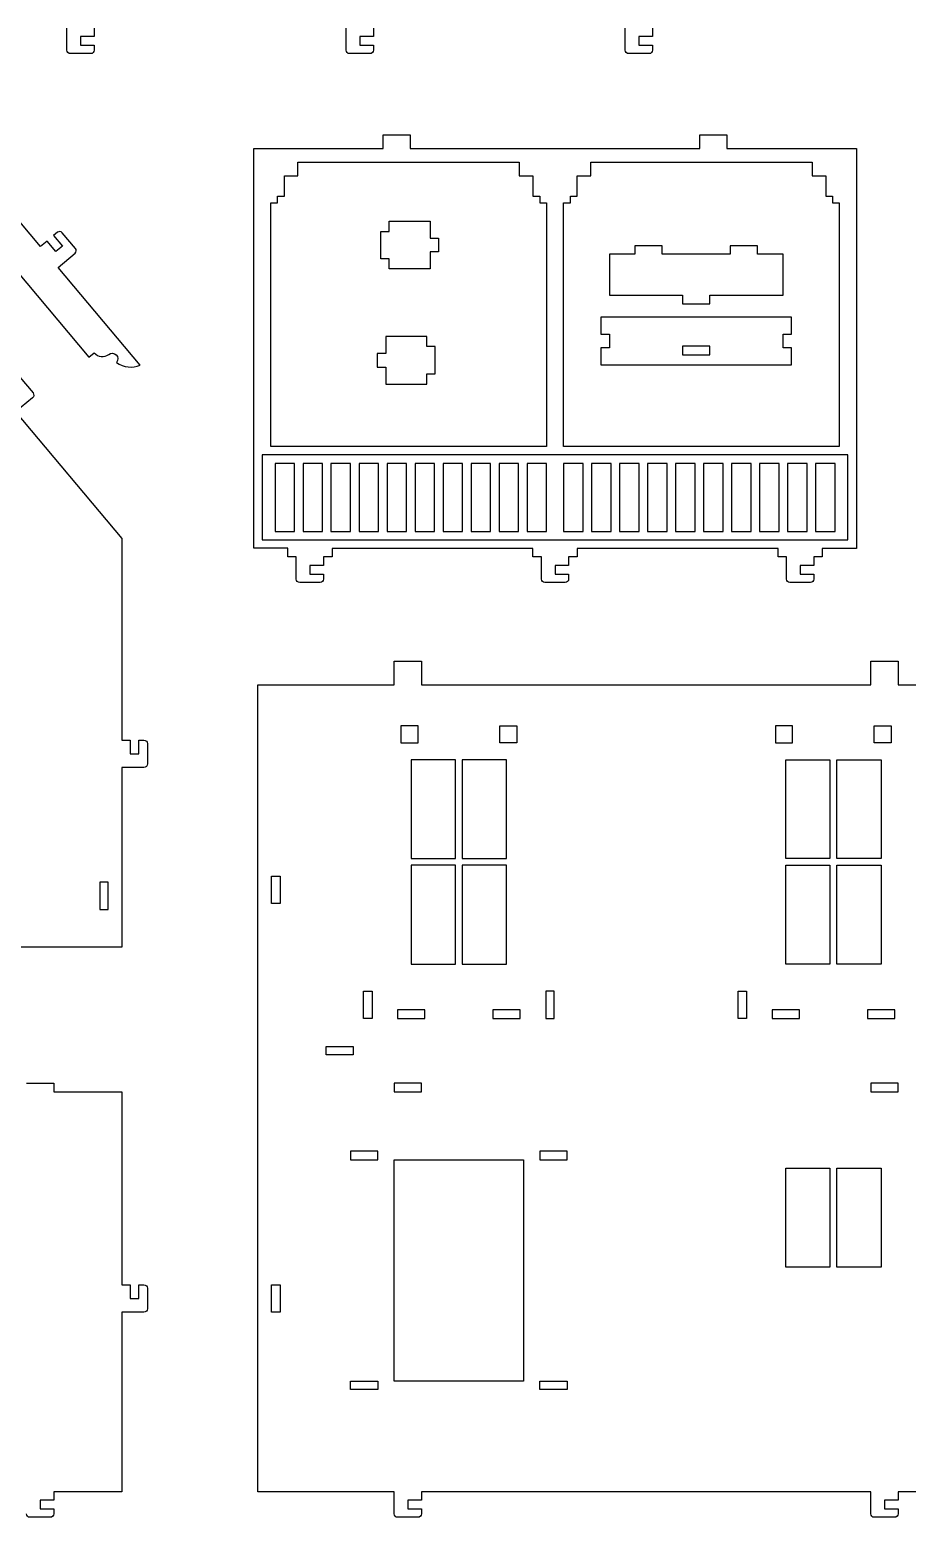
# Model space of a CAD drawing. Extents: x 2672.7 to 2719.2, y 2295.7 to 2331.6.
# Drawn here: x 2692.02 to 2704.91, y 2295.74 to 2317.59 of the extents above; entities that cross this region are included whole.
import ezdxf

# ---------------------------------------------------------------- set-up
doc = ezdxf.new("R2010")
doc.units = 0
doc.header["$MEASUREMENT"] = 0
doc.layers.add('LAYER1', color=18, linetype='CONTINUOUS')

msp = doc.modelspace()

# ---------------------------------------------------------------- linework, layer by layer
at = {"layer": 'LAYER1'}
for points in [[(2692.967, 2317.612), (2692.967, 2317.487), (2692.767, 2317.487), (2692.767, 2317.362), (2692.967, 2317.362), (2692.967, 2317.287, -0.414214), (2692.917, 2317.237), (2692.617, 2317.237, -0.414214), (2692.567, 2317.287), (2692.567, 2317.612)], [(2697.067, 2317.612), (2697.067, 2317.487), (2696.867, 2317.487), (2696.867, 2317.362), (2697.067, 2317.362), (2697.067, 2317.287, -0.414214), (2697.017, 2317.237), (2696.717, 2317.237, -0.414214), (2696.667, 2317.287), (2696.667, 2317.612)], [(2701.167, 2317.612), (2701.167, 2317.487), (2700.967, 2317.487), (2700.967, 2317.362), (2701.167, 2317.362), (2701.167, 2317.287, -0.414214), (2701.117, 2317.237), (2700.817, 2317.237, -0.414214), (2700.767, 2317.287), (2700.767, 2317.612)], [(2689.978, 2316.25), (2692.891, 2312.779), (2692.968, 2312.843, 0.40836), (2693.181, 2312.819, -0.891219), (2693.297, 2312.702, 0.261881), (2693.642, 2312.661), (2692.437, 2314.097), (2692.686, 2314.306, 0.414214), (2692.692, 2314.377), (2692.499, 2314.607, 0.414214), (2692.429, 2314.613), (2692.371, 2314.564), (2692.5, 2314.411), (2692.404, 2314.331), (2692.276, 2314.484), (2692.18, 2314.404), (2689.978, 2317.028)], [(2691.877, 2312.484), (2692.069, 2312.254, -0.414214), (2692.063, 2312.184), (2691.814, 2311.975), (2693.373, 2310.117), (2693.373, 2307.155), (2693.498, 2307.155), (2693.498, 2306.955), (2693.623, 2306.955), (2693.623, 2307.155), (2693.698, 2307.155, -0.414214), (2693.748, 2307.105), (2693.748, 2306.805, -0.414214), (2693.698, 2306.755), (2693.373, 2306.755), (2693.373, 2304.117), (2691.198, 2304.117)], [(2706.773, 2296.117), (2704.773, 2296.117), (2704.773, 2295.992), (2704.573, 2295.992), (2704.573, 2295.867), (2704.773, 2295.867), (2704.773, 2295.792, -0.414214), (2704.723, 2295.742), (2704.423, 2295.742, -0.414214), (2704.373, 2295.792), (2704.373, 2296.117), (2697.773, 2296.117), (2697.773, 2295.992), (2697.573, 2295.992), (2697.573, 2295.867), (2697.773, 2295.867), (2697.773, 2295.792, -0.414214), (2697.723, 2295.742), (2697.423, 2295.742, -0.414214), (2697.373, 2295.792), (2697.373, 2296.117), (2695.373, 2296.117), (2695.373, 2307.967), (2697.373, 2307.967), (2697.373, 2308.317), (2697.773, 2308.317), (2697.773, 2307.967), (2704.373, 2307.967), (2704.373, 2308.317), (2704.773, 2308.317), (2704.773, 2307.967), (2706.773, 2307.967)], [(2691.973, 2302.117), (2692.373, 2302.117), (2692.373, 2301.992), (2693.373, 2301.992), (2693.373, 2299.155), (2693.498, 2299.155), (2693.498, 2298.955), (2693.623, 2298.955), (2693.623, 2299.155), (2693.698, 2299.155, -0.414214), (2693.748, 2299.105), (2693.748, 2298.805, -0.414214), (2693.698, 2298.755), (2693.373, 2298.755), (2693.373, 2296.117), (2692.373, 2296.117), (2692.373, 2295.992), (2692.173, 2295.992), (2692.173, 2295.867), (2692.373, 2295.867), (2692.373, 2295.792, -0.414214), (2692.323, 2295.742), (2692.023, 2295.742, -0.414214), (2691.973, 2295.792)]]:
    msp.add_lwpolyline(points, format="xyb", dxfattribs=at)
msp.add_lwpolyline([(2703.66, 2309.97), (2703.66, 2309.845), (2703.535, 2309.845), (2703.535, 2309.72), (2703.335, 2309.72), (2703.335, 2309.595), (2703.535, 2309.595), (2703.535, 2309.52, -0.414214), (2703.485, 2309.47), (2703.185, 2309.47, -0.414214), (2703.135, 2309.52), (2703.135, 2309.845), (2703.01, 2309.845), (2703.01, 2309.97), (2700.06, 2309.97), (2700.06, 2309.845), (2699.935, 2309.845), (2699.935, 2309.72), (2699.735, 2309.72), (2699.735, 2309.595), (2699.935, 2309.595), (2699.935, 2309.52, -0.414214), (2699.885, 2309.47), (2699.585, 2309.47, -0.414214), (2699.535, 2309.52), (2699.535, 2309.845), (2699.41, 2309.845), (2699.41, 2309.97), (2696.46, 2309.97), (2696.46, 2309.845), (2696.335, 2309.845), (2696.335, 2309.72), (2696.135, 2309.72), (2696.135, 2309.595), (2696.335, 2309.595), (2696.335, 2309.52, -0.414214), (2696.285, 2309.47), (2695.985, 2309.47, -0.414214), (2695.935, 2309.52), (2695.935, 2309.845), (2695.81, 2309.845), (2695.81, 2309.975), (2695.31, 2309.975), (2695.31, 2315.845), (2697.21, 2315.845), (2697.21, 2316.045), (2697.61, 2316.045), (2697.61, 2315.845), (2701.86, 2315.845), (2701.86, 2316.045), (2702.26, 2316.045), (2702.26, 2315.845), (2704.16, 2315.845), (2704.16, 2309.97)], format="xyb", close=True, dxfattribs=at)
for points in [[(2695.56, 2311.47), (2695.56, 2315.045), (2695.66, 2315.045), (2695.66, 2315.145), (2695.76, 2315.145), (2695.76, 2315.445), (2695.96, 2315.445), (2695.96, 2315.645), (2699.21, 2315.645), (2699.21, 2315.445), (2699.41, 2315.445), (2699.41, 2315.145), (2699.51, 2315.145), (2699.51, 2315.045), (2699.61, 2315.045), (2699.61, 2311.47)], [(2699.86, 2311.47), (2699.86, 2315.045), (2699.96, 2315.045), (2699.96, 2315.145), (2700.06, 2315.145), (2700.06, 2315.445), (2700.26, 2315.445), (2700.26, 2315.645), (2703.51, 2315.645), (2703.51, 2315.445), (2703.71, 2315.445), (2703.71, 2315.145), (2703.81, 2315.145), (2703.81, 2315.045), (2703.91, 2315.045), (2703.91, 2311.47)], [(2697.9, 2314.525), (2698.025, 2314.525), (2698.025, 2314.325), (2697.9, 2314.325), (2697.9, 2314.075), (2697.3, 2314.075), (2697.3, 2314.225), (2697.175, 2314.225), (2697.175, 2314.625), (2697.3, 2314.625), (2697.3, 2314.775), (2697.9, 2314.775)], [(2701.308, 2314.29), (2701.308, 2314.415), (2700.908, 2314.415), (2700.908, 2314.29), (2700.533, 2314.29), (2700.533, 2313.69), (2701.608, 2313.69), (2701.608, 2313.565), (2702.008, 2313.565), (2702.008, 2313.69), (2703.083, 2313.69), (2703.083, 2314.29), (2702.708, 2314.29), (2702.708, 2314.415), (2702.308, 2314.415), (2702.308, 2314.29)], [(2700.408, 2313.115), (2700.533, 2313.115), (2700.533, 2312.915), (2700.408, 2312.915), (2700.408, 2312.665), (2703.208, 2312.665), (2703.208, 2312.915), (2703.083, 2312.915), (2703.083, 2313.115), (2703.208, 2313.115), (2703.208, 2313.365), (2700.408, 2313.365)], [(2697.25, 2312.835), (2697.125, 2312.835), (2697.125, 2312.635), (2697.25, 2312.635), (2697.25, 2312.385), (2697.85, 2312.385), (2697.85, 2312.535), (2697.975, 2312.535), (2697.975, 2312.935), (2697.85, 2312.935), (2697.85, 2313.085), (2697.25, 2313.085)], [(2701.608, 2312.815), (2702.008, 2312.815), (2702.008, 2312.94), (2701.608, 2312.94)], [(2704.035, 2311.345), (2695.435, 2311.345), (2695.435, 2310.095), (2704.035, 2310.095)], [(2695.909, 2311.22), (2695.623, 2311.22), (2695.623, 2310.22), (2695.909, 2310.22)], [(2696.034, 2311.22), (2696.034, 2310.22), (2696.32, 2310.22), (2696.32, 2311.22)], [(2696.732, 2310.22), (2696.732, 2311.22), (2696.445, 2311.22), (2696.445, 2310.22)], [(2696.857, 2311.22), (2696.857, 2310.22), (2697.143, 2310.22), (2697.143, 2311.22)], [(2697.268, 2311.22), (2697.268, 2310.22), (2697.554, 2310.22), (2697.554, 2311.22)], [(2697.679, 2311.22), (2697.679, 2310.22), (2697.965, 2310.22), (2697.965, 2311.22)], [(2698.09, 2311.22), (2698.09, 2310.22), (2698.377, 2310.22), (2698.377, 2311.22)], [(2698.502, 2311.22), (2698.502, 2310.22), (2698.788, 2310.22), (2698.788, 2311.22)], [(2698.913, 2311.22), (2698.913, 2310.22), (2699.199, 2310.22), (2699.199, 2311.22)], [(2699.324, 2310.22), (2699.61, 2310.22), (2699.61, 2311.22), (2699.324, 2311.22)], [(2700.147, 2311.22), (2699.86, 2311.22), (2699.86, 2310.22), (2700.147, 2310.22)], [(2700.272, 2311.22), (2700.272, 2310.22), (2700.558, 2310.22), (2700.558, 2311.22)], [(2700.683, 2311.22), (2700.683, 2310.22), (2700.969, 2310.22), (2700.969, 2311.22)], [(2701.094, 2311.22), (2701.094, 2310.22), (2701.38, 2310.22), (2701.38, 2311.22)], [(2701.505, 2311.22), (2701.505, 2310.22), (2701.792, 2310.22), (2701.792, 2311.22)], [(2701.917, 2311.22), (2701.917, 2310.22), (2702.203, 2310.22), (2702.203, 2311.22)], [(2702.328, 2311.22), (2702.328, 2310.22), (2702.614, 2310.22), (2702.614, 2311.22)], [(2702.739, 2311.22), (2702.739, 2310.22), (2703.025, 2310.22), (2703.025, 2311.22)], [(2703.15, 2311.22), (2703.15, 2310.22), (2703.437, 2310.22), (2703.437, 2311.22)], [(2703.562, 2310.22), (2703.848, 2310.22), (2703.848, 2311.22), (2703.562, 2311.22)], [(2697.473, 2307.117), (2697.723, 2307.117), (2697.723, 2307.367), (2697.473, 2307.367)], [(2699.173, 2307.117), (2698.923, 2307.117), (2698.923, 2307.367), (2699.173, 2307.367)], [(2702.973, 2307.117), (2703.223, 2307.117), (2703.223, 2307.367), (2702.973, 2307.367)], [(2704.673, 2307.117), (2704.423, 2307.117), (2704.423, 2307.367), (2704.673, 2307.367)], [(2698.273, 2305.417), (2698.273, 2306.867), (2697.623, 2306.867), (2697.623, 2305.417)], [(2699.023, 2305.417), (2699.023, 2306.867), (2698.373, 2306.867), (2698.373, 2305.417)], [(2703.123, 2305.417), (2703.123, 2306.867), (2703.773, 2306.867), (2703.773, 2305.417)], [(2703.873, 2305.417), (2703.873, 2306.867), (2704.523, 2306.867), (2704.523, 2305.417)], [(2697.623, 2305.317), (2697.623, 2303.867), (2698.273, 2303.867), (2698.273, 2305.317)], [(2698.373, 2305.317), (2698.373, 2303.867), (2699.023, 2303.867), (2699.023, 2305.317)], [(2703.773, 2305.317), (2703.773, 2303.867), (2703.123, 2303.867), (2703.123, 2305.317)], [(2704.523, 2305.317), (2704.523, 2303.867), (2703.873, 2303.867), (2703.873, 2305.317)], [(2693.048, 2305.067), (2693.048, 2304.667), (2693.173, 2304.667), (2693.173, 2305.067)], [(2695.698, 2305.155), (2695.698, 2304.755), (2695.573, 2304.755), (2695.573, 2305.155)], [(2697.048, 2303.467), (2697.048, 2303.067), (2696.923, 2303.067), (2696.923, 2303.467)], [(2699.598, 2303.467), (2699.598, 2303.067), (2699.723, 2303.067), (2699.723, 2303.467)], [(2702.548, 2303.467), (2702.548, 2303.067), (2702.423, 2303.067), (2702.423, 2303.467)], [(2697.823, 2303.192), (2697.423, 2303.192), (2697.423, 2303.067), (2697.823, 2303.067)], [(2698.823, 2303.067), (2699.223, 2303.067), (2699.223, 2303.192), (2698.823, 2303.192)], [(2703.323, 2303.192), (2702.923, 2303.192), (2702.923, 2303.067), (2703.323, 2303.067)], [(2704.323, 2303.067), (2704.723, 2303.067), (2704.723, 2303.192), (2704.323, 2303.192)], [(2696.773, 2302.532), (2696.373, 2302.532), (2696.373, 2302.657), (2696.773, 2302.657)], [(2697.373, 2301.992), (2697.773, 2301.992), (2697.773, 2302.117), (2697.373, 2302.117)], [(2704.373, 2301.992), (2704.773, 2301.992), (2704.773, 2302.117), (2704.373, 2302.117)], [(2696.732, 2300.992), (2697.132, 2300.992), (2697.132, 2301.117), (2696.732, 2301.117)], [(2699.514, 2300.992), (2699.914, 2300.992), (2699.914, 2301.117), (2699.514, 2301.117)], [(2697.373, 2300.992), (2699.273, 2300.992), (2699.273, 2297.742), (2697.373, 2297.742)], [(2703.123, 2299.417), (2703.123, 2300.867), (2703.773, 2300.867), (2703.773, 2299.417)], [(2703.873, 2299.417), (2703.873, 2300.867), (2704.523, 2300.867), (2704.523, 2299.417)], [(2695.698, 2299.155), (2695.698, 2298.755), (2695.573, 2298.755), (2695.573, 2299.155)], [(2696.732, 2297.742), (2697.132, 2297.742), (2697.132, 2297.617), (2696.732, 2297.617)], [(2699.514, 2297.742), (2699.914, 2297.742), (2699.914, 2297.617), (2699.514, 2297.617)]]:
    msp.add_lwpolyline(points, close=True, dxfattribs=at)

doc.saveas('drawing.dxf')
